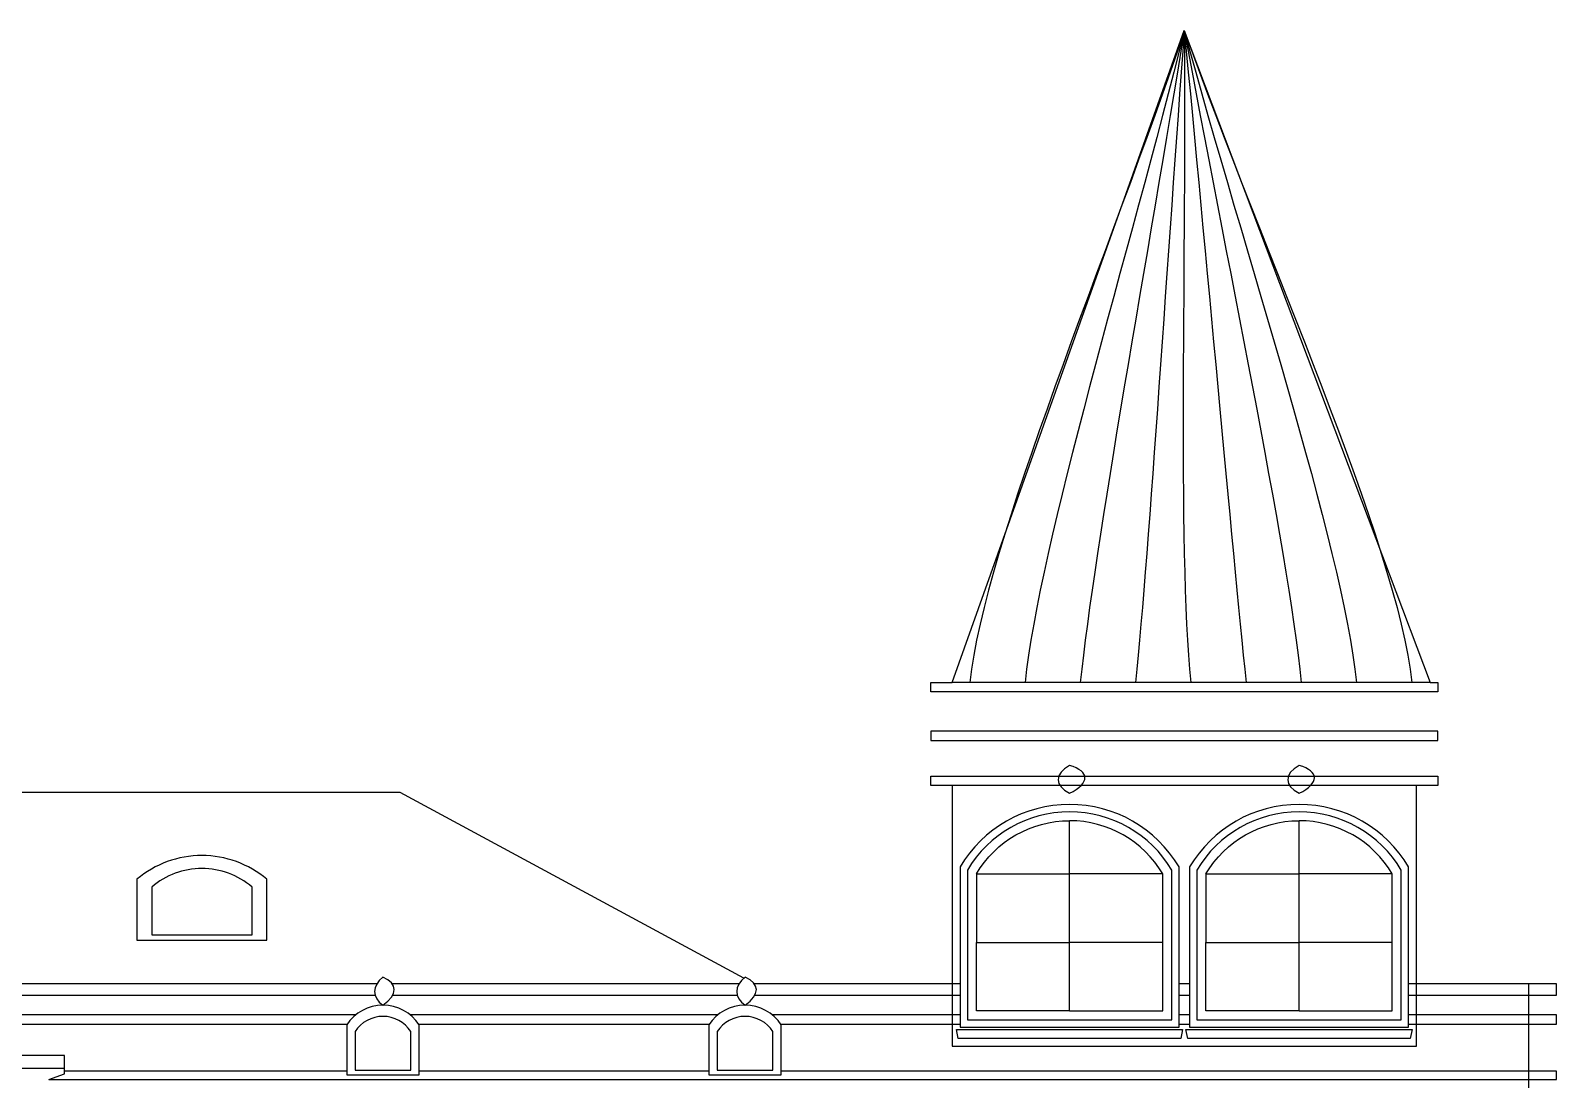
# Model space of a CAD drawing. Extents: x 86715 to 140868, y 75898 to 100447.
# Drawn here: x 124183 to 140618, y 89148 to 100447 of the extents above; entities that cross this region are included whole.
import ezdxf

# ---------------------------------------------------------------- set-up
doc = ezdxf.new("R2010")
doc.units = 0
for name, color, linetype, lineweight in [('01_SOURCE_MASSING', 7, 'Continuous', 25), ('02_NEW_GLAZING', 7, 'Continuous', 25), ('03_NEW_FRAMES', 7, 'Continuous', 25), ('04_NEW_CROWNS', 7, 'Continuous', 25), ('07_NEW_ORNAMENT', 7, 'Continuous', 25), ('08_NEW_ROOF_DETAIL', 7, 'Continuous', 25)]:
    doc.layers.add(name, color=color, linetype=linetype, lineweight=lineweight)

# ---------------------------------------------------------------- blocks, each defined once
blk = doc.blocks.new('ART_NOUVEAU_WINDOW_045')
at = {"layer": '02_NEW_GLAZING'}
for points in [[(-1004, 1476, -0.265637), (0, 2050)], [(1004, 1476, 0.265637), (0, 2050)]]:
    blk.add_lwpolyline(points, format="xyb", dxfattribs=at)
for points in [[(0, 1476), (0, 2050)], [(-1004, 1476), (-1004, 738)], [(-1004, 1476), (0, 1476)], [(1004, 1476), (0, 1476)], [(0, 738), (0, 1476)], [(1004, 738), (1004, 1476)], [(0, 0), (-1004, 0), (-1004, 738)], [(-1004, 738), (0, 738)], [(0, 0), (1004, 0), (1004, 738)], [(0, 0), (0, 738)], [(1004, 738), (0, 738)]]:
    blk.add_lwpolyline(points, dxfattribs=at)
at = {"layer": '03_NEW_FRAMES'}
for points in [[(-1179, -175), (1179, -175), (1179, -144), (1179, -44), (1179, 172), (1179, 292), (1179, 292), (1179, 1553, 0.264941), (0, 2225, 0.264941), (-1179, 1553), (-1179, 292), (-1179, 292), (-1179, 172), (-1179, -44), (-1179, -144)], [(-1101, -96), (1101, -96), (1101, 1518, 0.265227), (0, 2146, 0.265227), (-1101, 1518)]]:
    blk.add_lwpolyline(points, format="xyb", close=True, dxfattribs=at)
blk.add_lwpolyline([(-1218, -200), (1218, -200), (1198, -295), (-1198, -295)], close=True, dxfattribs=at)
at = {"layer": '07_NEW_ORNAMENT'}
blk.add_open_spline([(0, 2345), (-163, 2426), (-163, 2555), (0, 2645), (221, 2579), (221, 2456), (0, 2345)], degree=3, knots=[0, 0, 0, 0, 1, 1, 1, 2, 2, 2, 2], dxfattribs=at)
blk = doc.blocks.new('ART_NOUVEAU_WINDOW_046')
at = {"layer": '02_NEW_GLAZING'}
for points in [[(-1004, 1476, -0.265637), (0, 2050)], [(1004, 1476, 0.265637), (0, 2050)]]:
    blk.add_lwpolyline(points, format="xyb", dxfattribs=at)
for points in [[(0, 1476), (0, 2050)], [(-1004, 1476), (-1004, 738)], [(-1004, 1476), (0, 1476)], [(1004, 1476), (0, 1476)], [(0, 738), (0, 1476)], [(1004, 738), (1004, 1476)], [(0, 0), (-1004, 0), (-1004, 738)], [(-1004, 738), (0, 738)], [(0, 0), (1004, 0), (1004, 738)], [(0, 0), (0, 738)], [(1004, 738), (0, 738)]]:
    blk.add_lwpolyline(points, dxfattribs=at)
at = {"layer": '03_NEW_FRAMES'}
for points in [[(-1179, -175), (1179, -175), (1179, -144), (1179, -44), (1179, 172), (1179, 292), (1179, 292), (1179, 1553, 0.264941), (0, 2225, 0.264941), (-1179, 1553), (-1179, 292), (-1179, 292), (-1179, 172), (-1179, -44), (-1179, -144)], [(-1101, -96), (1101, -96), (1101, 1518, 0.265227), (0, 2146, 0.265227), (-1101, 1518)]]:
    blk.add_lwpolyline(points, format="xyb", close=True, dxfattribs=at)
blk.add_lwpolyline([(-1218, -200), (1218, -200), (1198, -295), (-1198, -295)], close=True, dxfattribs=at)
at = {"layer": '07_NEW_ORNAMENT'}
blk.add_open_spline([(0, 2345), (-163, 2426), (-163, 2555), (0, 2645), (221, 2579), (221, 2456), (0, 2345)], degree=3, knots=[0, 0, 0, 0, 1, 1, 1, 2, 2, 2, 2], dxfattribs=at)
blk = doc.blocks.new('ART_NOUVEAU_CORNER_TOWER_ROOF')
at = {"layer": '08_NEW_ROOF_DETAIL'}
blk.add_lwpolyline([(0, 7024.135285), (2646, 0), (-2500, 0)], close=True, dxfattribs=at)
for points in [[(0, 7024.135285), (-785.544519, 4676.77321), (-2160.144519, 1476.77321), (-2310.144519, 0)], [(0, 7024.135285), (-583.244519, 4676.77321), (-1565.144519, 1476.77321), (-1715.144519, 0)], [(0, 7024.135285), (-380.944519, 4676.77321), (-970.144519, 1476.77321), (-1120.144519, 0)], [(0, 7024.135285), (-178.644519, 4676.77321), (-375.144519, 1476.77321), (-525.144519, 0)], [(0, 7024.135285), (23.655481, 4676.77321), (-80.144519, 1476.77321), (69.855481, 0)], [(0, 7024.135285), (225.955481, 4676.77321), (514.855481, 1476.77321), (664.855481, 0)], [(0, 7024.135285), (428.255481, 4676.77321), (1109.855481, 1476.77321), (1259.855481, 0)], [(0, 7024.135285), (630.555481, 4676.77321), (1704.855481, 1476.77321), (1854.855481, 0)], [(0, 7024.135285), (832.855481, 4676.77321), (2299.855481, 1476.77321), (2449.855481, 0)]]:
    blk.add_open_spline(points, degree=3, dxfattribs=at)
blk = doc.blocks.new('ART_NOUVEAU_MAIN_ROOF_ENVELOPE')
at = {"layer": '08_NEW_ROOF_DETAIL'}
for points in [[(13635.387359, 61.23741), (9933.091754, 2062.721709), (3043.748752, 2062.721709)], [(9682.151867, -0.001431), (-9649.775715, -0.001431)], [(13582.151867, -0.001431), (9850.224285, -0.001431)]]:
    blk.add_lwpolyline(points, dxfattribs=at)
blk = doc.blocks.new('ART_NOUVEAU_ROOF_DORMER_2')
at = {"layer": '08_NEW_ROOF_DETAIL'}
for points in [[(-700, 0), (700, 0), (700, 656.90095, 0.1767706134), (0, 912.362431, 0.1767706134), (-700, 656.90095)], [(-540, 60), (540, 60), (540, 572.90095, 0.1787833312), (0, 772.362431, 0.1787833312), (-540, 572.90095)]]:
    blk.add_lwpolyline(points, format="xyb", close=True, dxfattribs=at)
blk = doc.blocks.new('ART_NOUVEAU_ROOF_VENT_3')
at = {"layer": '07_NEW_ORNAMENT'}
blk.add_open_spline([(0, 701.76), (-120, 782.76), (-120, 911.76), (0, 1001.76), (162.5, 935.76), (162.5, 812.76), (0, 701.76)], degree=3, knots=[0, 0, 0, 0, 1, 1, 1, 2, 2, 2, 2], dxfattribs=at)
at = {"layer": '08_NEW_ROOF_DETAIL'}
for points in [[(-390, -50), (390, -50), (390, -10), (390, 490, 0.25211758), (0, 700, 0.25211758), (-390, 490), (-390, -10)], [(-300, 0), (300, 0), (300, 417.6, 0.2533004), (0, 580, 0.2533004), (-300, 417.6)]]:
    blk.add_lwpolyline(points, format="xyb", close=True, dxfattribs=at)
blk = doc.blocks.new('ART_NOUVEAU_ROOF_VENT_4')
at = {"layer": '07_NEW_ORNAMENT'}
blk.add_open_spline([(0, 701.76), (-120, 782.76), (-120, 911.76), (0, 1001.76), (162.5, 935.76), (162.5, 812.76), (0, 701.76)], degree=3, knots=[0, 0, 0, 0, 1, 1, 1, 2, 2, 2, 2], dxfattribs=at)
at = {"layer": '08_NEW_ROOF_DETAIL'}
for points in [[(-390, -50), (390, -50), (390, -10), (390, 490, 0.25211758), (0, 700, 0.25211758), (-390, 490), (-390, -10)], [(-300, 0), (300, 0), (300, 417.6, 0.2533004), (0, 580, 0.2533004), (-300, 417.6)]]:
    blk.add_lwpolyline(points, format="xyb", close=True, dxfattribs=at)
blk = doc.blocks.new('ART_NOUVEAU_PIER_SPANDREL_PANEL_2')
at = {"layer": '03_NEW_FRAMES'}
for points in [[(-835, -500), (835, -500), (835, -200), (835, 350), (835, 500), (-835, 500), (-835, 350), (-835, -200)], [(-745, -410), (745, -410), (745, -200), (745, 350), (745, 410), (-745, 410), (-745, 350), (-745, -200)]]:
    blk.add_lwpolyline(points, close=True, dxfattribs=at)
at = {"layer": '04_NEW_CROWNS'}
for points in [[(1912, 4418), (1912, 4558), (-2002, 4558), (-2002, 4418)], [(1912, 4418), (-2002, 4418)], [(-2002, 4418), (-2002, 4388), (-2002, 4358), (-1852, 4298), (-1852, 4298)], [(1742, 4298), (1742, 4298), (1912, 4358), (1912, 4388), (1912, 4418)]]:
    blk.add_lwpolyline(points, dxfattribs=at)
at = {"layer": '07_NEW_ORNAMENT'}
blk.add_open_spline([(275, 0), (126, -144), (-110, -144), (-275, 0), (-154, 195), (72, 195), (275, 0)], degree=3, knots=[0, 0, 0, 0, 1, 1, 1, 2, 2, 2, 2], dxfattribs=at)

msp = doc.modelspace()

# ---------------------------------------------------------------- linework, layer by layer
at = {"layer": '01_SOURCE_MASSING'}
for points in [[(139256, 93423), (139340, 93423), (139340, 93323), (133880, 93323), (133880, 93423), (134110, 93423)], [(134110, 92314), (133880, 92314), (133880, 92414), (139340, 92414), (139340, 92314), (139110, 92314)], [(127912, 90178), (123086, 90178)], [(131812, 90178), (128080, 90178)], [(134195, 90178), (134110, 90178), (131980, 90178)], [(134195, 90178), (134110, 90178), (131980, 90178)], [(136667, 90178), (136553, 90178)], [(136667, 90178), (136553, 90178)], [(140319, 88748), (140319, 89148), (140319, 89238), (140319, 89743), (140319, 89843), (140319, 90058), (140319, 90178), (139110, 90178), (139026, 90178)], [(139026, 90058), (139110, 90058), (140319, 90058), (140618, 90058), (140618, 90178), (139110, 90178), (139026, 90178)], [(108585, 90058), (127894, 90058)], [(128085, 90058), (131794, 90058)], [(131985, 90058), (134110, 90058), (134195, 90058)], [(136553, 90058), (136667, 90058)], [(127683, 89843), (108774, 89843)], [(108866, 89743), (127592, 89743)], [(131583, 89843), (128274, 89843)], [(128366, 89743), (131492, 89743)], [(134195, 89843), (134110, 89843), (132174, 89843)], [(132266, 89743), (134110, 89743), (134195, 89743)], [(136667, 89843), (136553, 89843)], [(136553, 89743), (136667, 89743)], [(139026, 89743), (139110, 89743), (140319, 89743), (140618, 89743), (140618, 89843), (140319, 89843), (139110, 89843), (139026, 89843)], [(124379, 89148), (140319, 89148), (140618, 89148), (140618, 89238), (140319, 89238), (132269, 89238)], [(127589, 89238), (124549, 89238)], [(131489, 89238), (128369, 89238)]]:
    msp.add_lwpolyline(points, dxfattribs=at)
for points in [[(133880, 92800), (139340, 92800), (139340, 92900), (133880, 92900)], [(134110, 89508), (139110, 89508), (139110, 89743), (139110, 89843), (139110, 90058), (139110, 90178), (139110, 90178), (139110, 92314), (134110, 92314), (134110, 90178), (134110, 90178), (134110, 90058), (134110, 89843), (134110, 89743)]]:
    msp.add_lwpolyline(points, close=True, dxfattribs=at)

# ---------------------------------------------------------------- block references
for name, p in [('ART_NOUVEAU_CORNER_TOWER_ROOF', (136610, 93423)), ('ART_NOUVEAU_WINDOW_045', (135374, 89886)), ('ART_NOUVEAU_WINDOW_046', (137846, 89886)), ('ART_NOUVEAU_MAIN_ROOF_ENVELOPE', (118230, 90178)), ('ART_NOUVEAU_ROOF_DORMER_2', (126029, 90648)), ('ART_NOUVEAU_ROOF_VENT_3', (127979, 89248)), ('ART_NOUVEAU_ROOF_VENT_4', (131879, 89248)), ('ART_NOUVEAU_PIER_SPANDREL_PANEL_2', (122637, 84850))]:
    msp.add_blockref(name, p)

doc.saveas('drawing.dxf')
